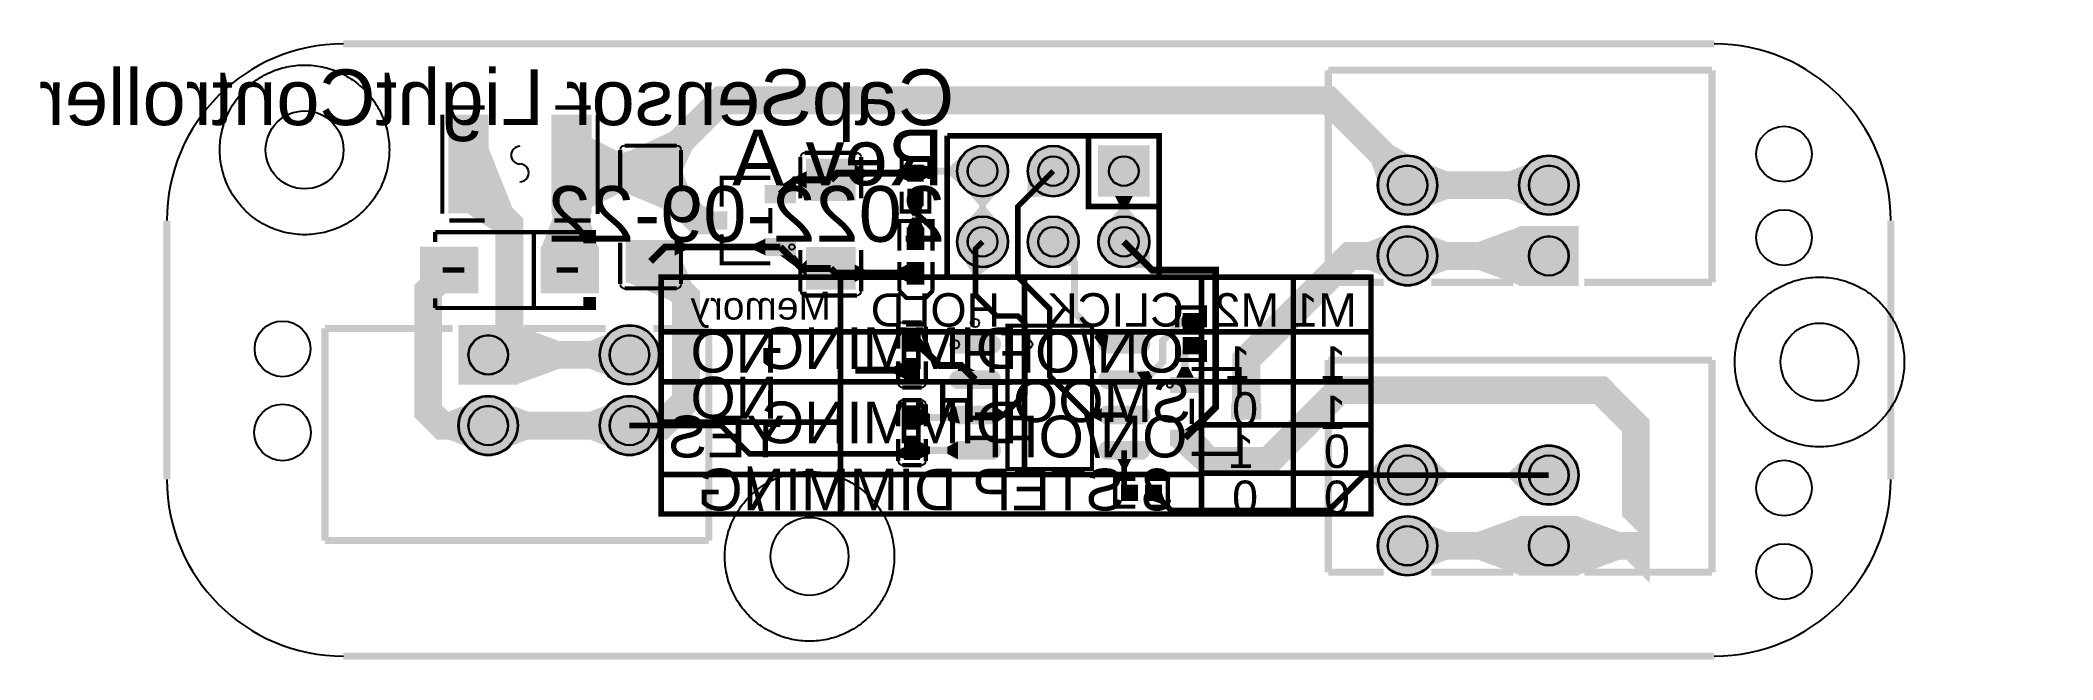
# Model space of a CAD drawing. Header units: millimetres. Extents: x -14.7 to 57.7, y 38.8 to 61.1.
import ezdxf

# ---------------------------------------------------------------- set-up
doc = ezdxf.new("R2010")
doc.units = ezdxf.units.MM
for name, color, linetype, true_color in [('BoardOutLine', 7, 'Continuous', 0xff00ff), ('BottomSilkLayer', 7, 'Continuous', 0x66cc33), ('BottomSolderMaskLayer', 7, 'Continuous', 0xaa00ff), ('Document', 7, 'Continuous', 0xffffff), ('Multi-Layer', 7, 'Continuous', 0xc0c0c0), ('TopLayer', 7, 'Continuous', 0xff0000), ('TopPasteMaskLayer', 7, 'Continuous', 0x808080), ('TopSilkLayer', 7, 'Continuous', 0xffcc00), ('TopSolderMaskLayer', 7, 'Continuous', 0x800080)]:
    doc.layers.add(name, color=color, linetype=linetype, true_color=true_color)
doc.styles.get("Standard").update_dxf_attribs({"font": 'arial.ttf'})

msp = doc.modelspace()

# ---------------------------------------------------------------- hatches: boundary and pattern name
at = {"layer": 'BottomSolderMaskLayer'}
for points in [[(18.252, 56.388, 1), (20.102, 56.388, 1)], [(20.792, 56.388, 1), (22.642, 56.388, 1)], [(25.182, 55.463), (23.332, 55.463), (23.332, 57.314), (25.182, 57.314)], [(33.385, 55.88, 1), (35.535, 55.88, 1)], [(38.465, 55.88, 1), (40.615, 55.88, 1)], [(18.252, 53.848, 1), (20.102, 53.848, 1)], [(20.792, 53.848, 1), (22.642, 53.848, 1)], [(23.332, 53.848, 1), (25.182, 53.848, 1)], [(33.385, 53.34, 1), (35.535, 53.34, 1)], [(40.615, 54.416), (40.615, 52.265), (38.465, 52.265), (38.465, 54.416)], [(0.322, 48.709), (0.322, 50.859), (2.472, 50.859), (2.472, 48.709)], [(5.402, 49.784, 1), (7.552, 49.784, 1)], [(0.322, 47.244, 1), (2.472, 47.244, 1)], [(5.402, 47.244, 1), (7.552, 47.244, 1)], [(33.385, 45.466, 1), (35.535, 45.466, 1)], [(38.465, 45.466, 1), (40.615, 45.466, 1)], [(33.385, 42.926, 1), (35.535, 42.926, 1)], [(40.615, 44.001), (40.615, 41.851), (38.465, 41.851), (38.465, 44.001)]]:
    msp.add_hatch(color=256, dxfattribs=at).paths.add_polyline_path(points)
at = {"layer": 'Document'}
for points in [[(16.967, 53.924), (16.561, 53.924), (16.561, 54.001), (16.967, 54.001)], [(16.726, 53.747), (16.726, 54.153), (16.802, 54.153), (16.802, 53.747)], [(-0.237, 52.929), (-0.237, 52.736), (0.535, 52.736), (0.535, 52.929)], [(0.052, 53.476), (0.052, 52.188), (0.245, 52.188), (0.245, 53.476)], [(4.626, 52.929), (4.626, 52.736), (3.854, 52.736), (3.854, 52.929)], [(16.726, 52.4), (16.726, 52.807), (16.802, 52.807), (16.802, 52.4)]]:
    msp.add_hatch(color=256, dxfattribs=at).paths.add_polyline_path(points)
at = {"layer": 'Multi-Layer'}
for points in [[(18.277, 56.388, 1), (20.077, 56.388, 1)], [(20.817, 56.388, 1), (22.617, 56.388, 1)], [(25.157, 55.488), (23.357, 55.488), (23.357, 57.288), (25.157, 57.288)], [(33.41, 55.88, 1), (35.51, 55.88, 1)], [(38.49, 55.88, 1), (40.59, 55.88, 1)], [(18.277, 53.848, 1), (20.077, 53.848, 1)], [(20.817, 53.848, 1), (22.617, 53.848, 1)], [(23.357, 53.848, 1), (25.157, 53.848, 1)], [(33.41, 53.34, 1), (35.51, 53.34, 1)], [(40.59, 54.39), (40.59, 52.29), (38.49, 52.29), (38.49, 54.39)], [(0.347, 48.734), (0.347, 50.834), (2.447, 50.834), (2.447, 48.734)], [(5.427, 49.784, 1), (7.527, 49.784, 1)], [(0.347, 47.244, 1), (2.447, 47.244, 1)], [(5.427, 47.244, 1), (7.527, 47.244, 1)], [(33.41, 45.466, 1), (35.51, 45.466, 1)], [(38.49, 45.466, 1), (40.59, 45.466, 1)], [(33.41, 42.926, 1), (35.51, 42.926, 1)], [(40.59, 43.976), (40.59, 41.876), (38.49, 41.876), (38.49, 43.976)]]:
    msp.add_hatch(color=256, dxfattribs=at).paths.add_polyline_path(points)
at = {"layer": 'TopLayer'}
for points in [[(1.39, 58.392), (1.39, 54.893), (-0.017, 54.893), (-0.017, 58.392)], [(3.69, 58.392), (3.69, 54.893), (5.097, 54.893), (5.097, 58.392)], [(1.39, 57.27), (0.616, 54.893), (1.91, 54.025), (2.258, 55.091)], [(5.097, 55.08), (5.097, 57.58), (6.597, 56.83), (6.597, 55.83)], [(6.375, 57.072), (8.103, 55.795), (8.744, 57.186), (7.931, 57.787)], [(34.635, 56.915), (33.411, 55.924), (33.17, 56.675), (33.951, 57.307)], [(6.375, 55.587), (6.375, 57.072), (4.875, 56.83), (4.875, 55.83)], [(8.103, 55.587), (6.375, 55.587), (6.375, 57.072), (8.103, 57.072)], [(8.103, 57.03), (6.375, 55.587), (7.93, 54.932), (8.701, 55.575)], [(12.852, 55.333), (14.58, 55.333), (14.58, 56.818), (12.852, 56.818)], [(14.58, 56), (14.58, 56.625), (14.955, 56.438), (14.955, 56.188)], [(16.494, 56.03), (16.494, 56.596), (16.119, 56.438), (16.119, 56.188)], [(17.034, 56.03), (16.494, 56.03), (16.494, 56.596), (17.034, 56.596)], [(17.034, 56.596), (17.034, 56.071), (17.415, 56.261), (17.415, 56.515)], [(18.582, 55.713), (18.582, 57.063), (17.952, 56.515), (17.952, 56.261)], [(35.154, 55.093), (35.154, 56.668), (35.889, 56.38), (35.889, 55.38)], [(38.845, 55.093), (38.845, 56.668), (38.11, 56.38), (38.11, 55.38)], [(11.368, 55.86), (12.438, 55.86), (12.438, 55.26), (11.368, 55.26)], [(11.891, 55.86), (12.438, 55.86), (12.507, 55.987), (12.242, 56.076)], [(12.852, 56.388), (12.852, 55.763), (12.477, 55.951), (12.477, 56.201)], [(19.852, 55.793), (18.502, 55.793), (19.05, 55.163), (19.304, 55.163)], [(20.819, 56.444), (21.773, 55.49), (20.921, 55.451), (20.78, 55.592)], [(5.351, 53.642), (3.305, 53.642), (3.893, 55.142), (4.893, 55.142)], [(17.034, 55.73), (16.494, 55.73), (16.494, 55.164), (17.034, 55.164)], [(16.494, 55.164), (17.034, 55.164), (16.891, 54.783), (16.637, 54.783)], [(19.852, 54.443), (18.502, 54.443), (19.05, 55.073), (19.304, 55.073)], [(24.932, 54.443), (23.582, 54.443), (24.13, 55.073), (24.384, 55.073)], [(24.575, 55.488), (23.94, 55.488), (24.13, 55.107), (24.384, 55.107)], [(3.69, 54.893), (5.097, 54.893), (4.893, 53.393), (3.893, 53.393)], [(8.898, 54.91), (9.968, 54.91), (9.968, 54.31), (8.898, 54.31)], [(16.464, 54.338), (17.064, 54.338), (16.891, 54.719), (16.637, 54.719)], [(16.464, 53.588), (16.464, 54.338), (17.064, 54.338), (17.064, 53.588)], [(38.49, 52.29), (38.49, 54.39), (36.99, 53.84), (36.99, 52.84)], [(-1.033, 52.022), (-1.033, 53.642), (1.013, 53.642), (1.013, 52.022)], [(5.351, 52.022), (5.351, 53.642), (3.305, 53.642), (3.305, 52.022)], [(8.103, 53.887), (6.375, 53.887), (6.375, 52.402), (8.103, 52.402)], [(8.103, 53.845), (6.375, 52.402), (7.93, 51.746), (8.701, 52.39)], [(8.103, 53.348), (8.103, 53.887), (8.478, 53.785), (8.478, 53.535)], [(11.368, 53.36), (11.368, 53.96), (10.993, 53.785), (10.993, 53.535)], [(11.368, 53.96), (12.438, 53.96), (12.438, 53.36), (11.368, 53.36)], [(12.852, 53.633), (14.58, 53.633), (14.58, 52.148), (12.852, 52.148)], [(21.661, 52.95), (22.615, 53.904), (22.569, 53.176), (22.389, 52.996)], [(24.201, 52.95), (25.155, 53.904), (25.212, 53.07), (25.035, 52.893)], [(33.765, 52.553), (33.765, 54.128), (33.03, 53.84), (33.03, 52.84)], [(35.154, 52.553), (35.154, 54.128), (35.889, 53.84), (35.889, 52.84)], [(12.438, 53.36), (11.891, 53.36), (12.401, 52.985), (12.755, 52.985)], [(12.852, 52.578), (12.852, 53.203), (12.673, 53.016), (12.673, 52.766)], [(14.58, 53.03), (14.58, 52.405), (14.955, 52.592), (14.955, 52.842)], [(16.464, 52.405), (16.464, 53.03), (16.089, 52.842), (16.089, 52.592)], [(16.464, 52.342), (16.464, 53.092), (17.064, 53.092), (17.064, 52.342)], [(19.714, 53.126), (18.393, 53.406), (18.823, 52.671), (19.023, 52.628)], [(2.447, 50.834), (2.447, 48.734), (3.947, 49.284), (3.947, 50.284)], [(16.367, 49.934), (16.907, 49.934), (16.907, 50.724), (16.367, 50.724)], [(26.4, 50.696), (26.4, 51.262), (26.341, 51.106), (26.341, 50.852)], [(26.94, 50.696), (26.4, 50.696), (26.4, 51.262), (26.94, 51.262)], [(5.783, 48.997), (5.783, 50.572), (5.048, 50.284), (5.048, 49.284)], [(16.907, 49.934), (16.907, 50.446), (17.282, 49.935), (17.282, 49.582)], [(19.525, 50.48, -0.785398), (19.525, 49.85), (18.29, 49.85, -0.785398), (18.29, 50.48)], [(23.61, 49.853), (23.701, 50.48), (23.339, 50.627), (23.193, 50.415)], [(24.89, 50.48, -0.785398), (24.89, 49.85), (23.655, 49.85, -0.785398), (23.655, 50.48)], [(26.94, 50.396), (26.4, 50.396), (26.4, 49.83), (26.94, 49.83)], [(16.367, 48.927), (16.367, 49.552), (15.992, 49.364), (15.992, 49.114)], [(16.367, 49.634), (16.907, 49.634), (16.907, 48.844), (16.367, 48.844)], [(18.28, 49.21), (18.905, 49.21), (18.576, 49.403), (18.311, 49.315)], [(26.775, 48.968), (26.14, 48.968), (26.331, 49.349), (26.585, 49.349)], [(29.179, 48.018), (28.142, 48.018), (28.16, 49.518), (29.16, 49.518)], [(19.525, 49.21, -0.785398), (19.525, 48.58), (18.29, 48.58, -0.785398), (18.29, 49.21)], [(24.89, 49.21, -0.785398), (24.89, 48.58), (23.655, 48.58, -0.785398), (23.655, 49.21)], [(25.053, 48.626), (24.727, 49.165), (25.148, 49.204), (25.284, 48.98)], [(25.939, 48.968), (25.939, 48.436), (26.977, 48.436), (26.977, 48.968)], [(0.702, 46.457), (0.702, 48.032), (-0.033, 47.744), (-0.033, 46.744)], [(2.092, 46.457), (2.092, 48.032), (2.827, 47.744), (2.827, 46.744)], [(5.783, 46.457), (5.783, 48.032), (5.048, 47.744), (5.048, 46.744)], [(7.172, 46.457), (7.172, 48.032), (7.907, 47.344), (7.907, 47.144)], [(7.172, 46.457), (7.172, 48.032), (7.62, 47.744), (7.62, 46.744)], [(16.907, 47.14), (16.367, 47.14), (16.367, 47.93), (16.907, 47.93)], [(16.907, 47.853), (16.907, 47.218), (17.288, 47.408), (17.288, 47.662)], [(18.364, 47.319), (18.216, 47.931), (17.889, 47.662), (17.951, 47.408)], [(19.525, 47.94, -0.785398), (19.525, 47.31), (18.29, 47.31, -0.785398), (18.29, 47.94)], [(19.717, 47.375), (19.717, 47.875), (19.939, 47.725), (19.939, 47.525)], [(23.463, 47.375), (23.463, 47.875), (23.163, 47.725), (23.163, 47.525)], [(24.89, 47.94, -0.785398), (24.89, 47.31), (23.655, 47.31, -0.785398), (23.655, 47.94)], [(28.142, 48.018), (28.142, 47.486), (29.179, 47.486), (29.179, 48.018)], [(25.939, 47.068), (25.939, 46.536), (26.977, 46.536), (26.977, 47.068)], [(26.977, 47.068), (25.939, 46.536), (26.818, 45.734), (27.639, 46.328)], [(26.977, 47.068), (26.411, 47.068), (26.922, 47.443), (27.275, 47.443)], [(16.367, 46.478), (16.367, 46.05), (16.067, 46.128), (16.067, 46.328)], [(16.907, 46.84), (16.367, 46.84), (16.367, 46.05), (16.907, 46.05)], [(16.907, 46.05), (16.907, 46.673), (17.288, 46.482), (17.288, 46.228)], [(18.29, 46.04), (18.29, 46.67), (17.909, 46.482), (17.909, 46.228)], [(19.525, 46.67, -0.785398), (19.525, 46.04), (18.29, 46.04, -0.785398), (18.29, 46.67)], [(24.89, 46.67, -0.785398), (24.89, 46.04), (23.655, 46.04, -0.785398), (23.655, 46.67)], [(24.523, 46.04), (24.023, 46.04), (24.173, 45.74), (24.373, 45.74)], [(33.765, 44.679), (33.765, 46.254), (33.03, 45.566), (33.03, 45.366)], [(35.154, 44.679), (35.154, 46.254), (35.889, 45.566), (35.889, 45.366)], [(38.845, 44.679), (38.845, 46.254), (38.11, 45.566), (38.11, 45.366)], [(24.742, 45.101), (24.742, 44.561), (24.176, 44.561), (24.176, 45.101)], [(25.042, 45.101), (25.042, 44.561), (25.608, 44.561), (25.608, 45.101)], [(25.608, 44.881), (25.224, 44.561), (25.562, 44.453), (25.716, 44.581)], [(35.154, 42.139), (35.154, 43.714), (35.889, 43.426), (35.889, 42.426)], [(38.49, 41.876), (38.49, 43.976), (36.99, 43.426), (36.99, 42.426)], [(40.59, 43.976), (40.59, 41.876), (42.09, 42.426), (42.09, 43.426)]]:
    msp.add_hatch(color=256, dxfattribs=at).paths.add_polyline_path(points)
at = {"layer": 'TopPasteMaskLayer'}
for points in [[(1.39, 58.292), (1.39, 57.337), (1.29, 57.237), (1.012, 57.237), (0.912, 57.137), (0.912, 56.147), (1.012, 56.047), (1.29, 56.047), (1.39, 55.947), (1.39, 54.993), (1.29, 54.893), (0.083, 54.893), (-0.017, 54.993), (-0.017, 58.292), (0.083, 58.392), (1.29, 58.392)], [(3.69, 58.292), (3.69, 57.337), (3.79, 57.237), (4.068, 57.237), (4.168, 57.137), (4.168, 56.147), (4.068, 56.047), (3.79, 56.047), (3.69, 55.947), (3.69, 54.993), (3.79, 54.893), (4.997, 54.893), (5.097, 54.993), (5.097, 58.292), (4.997, 58.392), (3.79, 58.392)], [(8.003, 55.587), (7.633, 55.587), (7.533, 55.687), (7.533, 55.992), (7.433, 56.092), (7.045, 56.092), (6.945, 55.992), (6.945, 55.687), (6.845, 55.587), (6.475, 55.587), (6.375, 55.687), (6.375, 56.972), (6.475, 57.072), (8.003, 57.072), (8.103, 56.972), (8.103, 55.687)], [(12.952, 55.333), (13.322, 55.333), (13.422, 55.433), (13.422, 55.738), (13.522, 55.838), (13.91, 55.838), (14.01, 55.738), (14.01, 55.433), (14.11, 55.333), (14.48, 55.333), (14.58, 55.433), (14.58, 56.718), (14.48, 56.818), (12.952, 56.818), (12.852, 56.718), (12.852, 55.433)], [(16.994, 56.015), (16.534, 56.015), (16.494, 56.055), (16.494, 56.556), (16.534, 56.596), (16.994, 56.596), (17.034, 56.556), (17.034, 56.055)], [(11.368, 55.86), (12.438, 55.86), (12.438, 55.26), (11.368, 55.26)], [(16.994, 55.745), (16.534, 55.745), (16.494, 55.705), (16.494, 55.204), (16.534, 55.164), (16.994, 55.164), (17.034, 55.204), (17.034, 55.705)], [(8.898, 54.91), (9.968, 54.91), (9.968, 54.31), (8.898, 54.31)], [(16.464, 53.588), (16.464, 54.338), (17.064, 54.338), (17.064, 53.588)], [(-1.033, 52.022), (-1.033, 53.642), (1.013, 53.642), (1.013, 52.022)], [(5.351, 52.022), (5.351, 53.642), (3.305, 53.642), (3.305, 52.022)], [(8.003, 53.887), (7.633, 53.887), (7.533, 53.787), (7.533, 53.482), (7.433, 53.382), (7.045, 53.382), (6.945, 53.482), (6.945, 53.787), (6.845, 53.887), (6.475, 53.887), (6.375, 53.787), (6.375, 52.502), (6.475, 52.402), (8.003, 52.402), (8.103, 52.502), (8.103, 53.787)], [(11.368, 53.96), (12.438, 53.96), (12.438, 53.36), (11.368, 53.36)], [(12.952, 53.633), (13.322, 53.633), (13.422, 53.533), (13.422, 53.228), (13.522, 53.128), (13.91, 53.128), (14.01, 53.228), (14.01, 53.533), (14.11, 53.633), (14.48, 53.633), (14.58, 53.533), (14.58, 52.248), (14.48, 52.148), (12.952, 52.148), (12.852, 52.248), (12.852, 53.533)], [(16.464, 52.342), (16.464, 53.092), (17.064, 53.092), (17.064, 52.342)], [(26.9, 50.681), (26.44, 50.681), (26.4, 50.721), (26.4, 51.222), (26.44, 51.262), (26.9, 51.262), (26.94, 51.222), (26.94, 50.721)], [(16.862, 49.964), (16.412, 49.964), (16.362, 50.034), (16.362, 50.514), (16.412, 50.564), (16.862, 50.564), (16.912, 50.514), (16.912, 50.034)], [(19.525, 50.48, -0.785398), (19.525, 49.85), (18.29, 49.85, -0.785398), (18.29, 50.48)], [(24.89, 50.48, -0.785398), (24.89, 49.85), (23.655, 49.85, -0.785398), (23.655, 50.48)], [(26.9, 50.411), (26.44, 50.411), (26.4, 50.371), (26.4, 49.87), (26.44, 49.83), (26.9, 49.83), (26.94, 49.87), (26.94, 50.371)], [(16.862, 49.004), (16.412, 49.004), (16.362, 49.054), (16.362, 49.534), (16.412, 49.604), (16.862, 49.604), (16.912, 49.534), (16.912, 49.054)], [(19.525, 49.21, -0.785398), (19.525, 48.58), (18.29, 48.58, -0.785398), (18.29, 49.21)], [(24.89, 49.21, -0.785398), (24.89, 48.58), (23.655, 48.58, -0.785398), (23.655, 49.21)], [(25.939, 48.968), (25.939, 48.436), (26.977, 48.436), (26.977, 48.968)], [(16.412, 47.77), (16.862, 47.77), (16.912, 47.72), (16.912, 47.24), (16.862, 47.17), (16.412, 47.17), (16.362, 47.24), (16.362, 47.72)], [(19.525, 47.94, -0.785398), (19.525, 47.31), (18.29, 47.31, -0.785398), (18.29, 47.94)], [(24.89, 47.94, -0.785398), (24.89, 47.31), (23.655, 47.31, -0.785398), (23.655, 47.94)], [(28.142, 48.018), (28.142, 47.486), (29.179, 47.486), (29.179, 48.018)], [(25.939, 47.068), (25.939, 46.536), (26.977, 46.536), (26.977, 47.068)], [(16.412, 46.81), (16.862, 46.81), (16.912, 46.74), (16.912, 46.26), (16.862, 46.21), (16.412, 46.21), (16.362, 46.26), (16.362, 46.74)], [(19.525, 46.67, -0.785398), (19.525, 46.04), (18.29, 46.04, -0.785398), (18.29, 46.67)], [(24.89, 46.67, -0.785398), (24.89, 46.04), (23.655, 46.04, -0.785398), (23.655, 46.67)], [(24.757, 45.061), (24.757, 44.601), (24.717, 44.561), (24.216, 44.561), (24.176, 44.601), (24.176, 45.061), (24.216, 45.101), (24.717, 45.101)], [(25.027, 45.061), (25.027, 44.601), (25.067, 44.561), (25.568, 44.561), (25.608, 44.601), (25.608, 45.061), (25.568, 45.101), (25.067, 45.101)]]:
    msp.add_hatch(color=256, dxfattribs=at).paths.add_polyline_path(points)
at = {"layer": 'TopSilkLayer'}
for points in [[(4.82, 54.272), (4.82, 53.795), (5.277, 53.795), (5.277, 54.272)], [(38.27, 53.34), (37.27, 53.94), (37.27, 52.74)], [(4.82, 51.392), (4.82, 51.87), (5.277, 51.87), (5.277, 51.392)], [(2.667, 49.784), (3.667, 49.184), (3.667, 50.384)], [(38.27, 42.926), (37.27, 43.526), (37.27, 42.326)]]:
    msp.add_hatch(color=256, dxfattribs=at).paths.add_polyline_path(points)
at = {"layer": 'TopSolderMaskLayer'}
for points in [[(1.415, 58.417), (1.415, 54.867), (-0.042, 54.867), (-0.042, 58.417)], [(3.665, 58.417), (3.665, 54.867), (5.122, 54.867), (5.122, 58.417)], [(18.252, 56.388, 1), (20.102, 56.388, 1)], [(20.792, 56.388, 1), (22.642, 56.388, 1)], [(25.182, 55.463), (23.332, 55.463), (23.332, 57.314), (25.182, 57.314)], [(8.133, 55.565), (6.345, 55.565), (6.345, 57.094), (8.133, 57.094)], [(12.822, 55.311), (14.61, 55.311), (14.61, 56.84), (12.822, 56.84)], [(17.058, 56.004), (16.47, 56.004), (16.47, 56.622), (17.058, 56.622)], [(33.385, 55.88, 1), (35.535, 55.88, 1)], [(38.465, 55.88, 1), (40.615, 55.88, 1)], [(11.343, 55.885), (12.463, 55.885), (12.463, 55.235), (11.343, 55.235)], [(17.058, 55.757), (16.47, 55.757), (16.47, 55.138), (17.058, 55.138)], [(8.873, 54.936), (9.993, 54.936), (9.993, 54.285), (8.873, 54.285)], [(16.444, 53.556), (16.444, 54.37), (17.084, 54.37), (17.084, 53.556)], [(18.252, 53.848, 1), (20.102, 53.848, 1)], [(20.792, 53.848, 1), (22.642, 53.848, 1)], [(23.332, 53.848, 1), (25.182, 53.848, 1)], [(33.385, 53.34, 1), (35.535, 53.34, 1)], [(40.615, 54.416), (40.615, 52.265), (38.465, 52.265), (38.465, 54.416)], [(-1.059, 51.997), (-1.059, 53.667), (1.038, 53.667), (1.038, 51.997)], [(5.377, 51.997), (5.377, 53.667), (3.28, 53.667), (3.28, 51.997)], [(8.133, 53.909), (6.345, 53.909), (6.345, 52.38), (8.133, 52.38)], [(11.343, 53.986), (12.463, 53.986), (12.463, 53.335), (11.343, 53.335)], [(12.822, 53.655), (14.61, 53.655), (14.61, 52.126), (12.822, 52.126)], [(16.444, 52.31), (16.444, 53.124), (17.084, 53.124), (17.084, 52.31)], [(0.322, 48.709), (0.322, 50.859), (2.472, 50.859), (2.472, 48.709)], [(5.402, 49.784, 1), (7.552, 49.784, 1)], [(16.35, 49.897), (16.924, 49.897), (16.924, 50.761), (16.35, 50.761)], [(26.964, 50.67), (26.376, 50.67), (26.376, 51.288), (26.964, 51.288)], [(19.575, 50.505, -0.785398), (19.575, 49.825), (18.24, 49.825, -0.785398), (18.24, 50.505)], [(24.94, 50.505, -0.785398), (24.94, 49.825), (23.605, 49.825, -0.785398), (23.605, 50.505)], [(26.964, 50.423), (26.376, 50.423), (26.376, 49.804), (26.964, 49.804)], [(16.35, 49.671), (16.924, 49.671), (16.924, 48.807), (16.35, 48.807)], [(19.575, 49.235, -0.785398), (19.575, 48.555), (18.24, 48.555, -0.785398), (18.24, 49.235)], [(24.94, 49.235, -0.785398), (24.94, 48.555), (23.605, 48.555, -0.785398), (23.605, 49.235)], [(25.914, 48.994), (25.914, 48.411), (27.002, 48.411), (27.002, 48.994)], [(0.322, 47.244, 1), (2.472, 47.244, 1)], [(5.402, 47.244, 1), (7.552, 47.244, 1)], [(16.924, 47.103), (16.35, 47.103), (16.35, 47.967), (16.924, 47.967)], [(19.575, 47.965, -0.785398), (19.575, 47.285), (18.24, 47.285, -0.785398), (18.24, 47.965)], [(24.94, 47.965, -0.785398), (24.94, 47.285), (23.605, 47.285, -0.785398), (23.605, 47.965)], [(28.116, 48.043), (28.116, 47.461), (29.204, 47.461), (29.204, 48.043)], [(25.914, 47.093), (25.914, 46.511), (27.002, 46.511), (27.002, 47.093)], [(16.924, 46.877), (16.35, 46.877), (16.35, 46.013), (16.924, 46.013)], [(19.575, 46.695, -0.785398), (19.575, 46.015), (18.24, 46.015, -0.785398), (18.24, 46.695)], [(24.94, 46.695, -0.785398), (24.94, 46.015), (23.605, 46.015, -0.785398), (23.605, 46.695)], [(33.385, 45.466, 1), (35.535, 45.466, 1)], [(38.465, 45.466, 1), (40.615, 45.466, 1)], [(24.767, 45.126), (24.767, 44.536), (24.151, 44.536), (24.151, 45.126)], [(25.017, 45.126), (25.017, 44.536), (25.633, 44.536), (25.633, 45.126)], [(33.385, 42.926, 1), (35.535, 42.926, 1)], [(40.615, 44.001), (40.615, 41.851), (38.465, 41.851), (38.465, 44.001)]]:
    msp.add_hatch(color=256, dxfattribs=at).paths.add_polyline_path(points)

# ---------------------------------------------------------------- linework, layer by layer
at = {"layer": 'BoardOutLine', "const_width": 0.254}
for points in [[(-3.81, 60.96), (45.49, 60.96)], [(-10.16, 45.31), (-10.16, 54.61)], [(51.84, 54.61), (51.84, 45.31)], [(45.49, 38.96), (-3.81, 38.96)]]:
    msp.add_lwpolyline(points, dxfattribs=at)
at = {"layer": 'BoardOutLine'}
for centre, start, end in [((-3.81, 54.61), 90, 179.99989), ((45.49, 54.61), 0, 90), ((-3.81, 45.31), 180.00005, 270), ((45.49, 45.31), 270, 359.99995)]:
    msp.add_arc(centre, 6.35, start, end, dxfattribs=at)
at = {"layer": 'BottomSilkLayer', "const_width": 0.2}
msp.add_lwpolyline([(8.636, 52.578), (33.147, 52.578), (33.147, 44.069), (7.62, 44.069), (7.62, 52.578), (8.636, 52.578)], close=True, dxfattribs=at)
for points in [[(14.294, 52.578), (13.983, 52.578)], [(14.096, 44.069), (14.068, 44.069), (14.068, 52.578)], [(14.109, 52.578), (14.16, 52.578)], [(20.771, 52.578), (20.686, 52.578), (20.686, 45.491)], [(26.994, 44.069), (27.05, 44.069), (27.05, 52.578)], [(30.579, 44.069), (30.353, 44.069), (30.353, 52.578), (30.549, 52.578)], [(33.147, 50.616), (7.62, 50.616)], [(33.147, 48.816), (7.62, 48.816), (7.62, 48.689)], [(14.068, 47.371), (7.62, 47.371), (7.62, 47.433)], [(33.147, 47.269), (27.05, 47.269)], [(14.068, 45.491), (7.62, 45.491), (7.62, 45.542)], [(27.05, 45.491), (14.068, 45.491), (14.068, 45.576)], [(33.147, 45.533), (27.05, 45.533), (27.05, 45.576)], [(20.305, 44.069), (20.333, 44.069)]]:
    msp.add_lwpolyline(points, dxfattribs=at)
at = {"layer": 'BottomSolderMaskLayer'}
for centre, radius in [((19.177, 56.388), 0.925), ((21.717, 56.388), 0.925), ((19.177, 56.388), 0.54), ((21.717, 56.388), 0.54), ((24.257, 56.388), 0.54), ((34.46, 55.88), 1.075), ((34.46, 55.88), 0.717), ((39.54, 55.88), 1.075), ((39.54, 55.88), 0.717), ((19.177, 53.848), 0.925), ((19.177, 53.848), 0.54), ((21.717, 53.848), 0.925), ((21.717, 53.848), 0.54), ((24.257, 53.848), 0.925), ((24.257, 53.848), 0.54), ((34.46, 53.34), 1.075), ((34.46, 53.34), 0.717), ((39.54, 53.34), 0.717), ((6.477, 49.784), 1.075), ((1.397, 49.784), 0.717), ((6.477, 49.784), 0.717), ((1.397, 47.244), 1.075), ((1.397, 47.244), 0.717), ((6.477, 47.244), 1.075), ((6.477, 47.244), 0.717), ((34.46, 45.466), 1.075), ((39.54, 45.466), 1.075), ((34.46, 45.466), 0.717), ((39.54, 45.466), 0.717), ((34.46, 42.926), 1.075), ((34.46, 42.926), 0.717), ((39.54, 42.926), 0.717)]:
    msp.add_circle(centre, radius, dxfattribs=at)
at = {"layer": 'Document'}
for centre, radius in [((12.319, 53.66), 0.1), ((18.19, 50.165), 0.15), ((25.909, 48.702), 0.1)]:
    msp.add_circle(centre, radius, dxfattribs=at)
at = {"layer": 'Multi-Layer'}
for centre, radius in [((-5.207, 57.15), 1.4), ((48, 57), 1), ((19.177, 56.388), 0.9), ((21.717, 56.388), 0.9), ((19.177, 56.388), 0.525), ((21.717, 56.388), 0.525), ((24.257, 56.388), 0.525), ((34.46, 55.88), 1.05), ((34.46, 55.88), 0.7), ((39.54, 55.88), 1.05), ((39.54, 55.88), 0.7), ((19.177, 53.848), 0.9), ((19.177, 53.848), 0.525), ((21.717, 53.848), 0.9), ((21.717, 53.848), 0.525), ((24.257, 53.848), 0.9), ((24.257, 53.848), 0.525), ((34.46, 53.34), 1.05), ((48, 54), 1), ((34.46, 53.34), 0.7), ((39.54, 53.34), 0.7), ((-6, 50), 1), ((6.477, 49.784), 1.05), ((49.276, 49.53), 1.4), ((1.397, 49.784), 0.7), ((6.477, 49.784), 0.7), ((-6, 47), 1.016), ((1.397, 47.244), 1.05), ((1.397, 47.244), 0.7), ((6.477, 47.244), 1.05), ((6.477, 47.244), 0.7), ((34.46, 45.466), 1.05), ((39.54, 45.466), 1.05), ((34.46, 45.466), 0.7), ((39.54, 45.466), 0.7), ((48, 45), 1), ((12.954, 42.545), 1.4), ((34.46, 42.926), 1.05), ((34.46, 42.926), 0.7), ((39.54, 42.926), 0.7), ((48, 42), 1)]:
    msp.add_circle(centre, radius, dxfattribs=at)
at = {"layer": 'TopLayer'}
for points in [[(-5.207, 60.198), (-5.127, 60.197), (-5.047, 60.194), (-4.968, 60.189), (-4.888, 60.181), (-4.809, 60.172), (-4.73, 60.161), (-4.652, 60.147), (-4.573, 60.132), (-4.495, 60.114), (-4.418, 60.094), (-4.341, 60.073), (-4.265, 60.049), (-4.19, 60.023), (-4.115, 59.996), (-4.041, 59.966), (-3.967, 59.935), (-3.895, 59.901), (-3.823, 59.866), (-3.753, 59.829), (-3.683, 59.79), (-3.614, 59.749), (-3.547, 59.706), (-3.481, 59.662), (-3.415, 59.616), (-3.352, 59.568), (-3.289, 59.519), (-3.227, 59.468), (-3.167, 59.415), (-3.109, 59.361), (-3.052, 59.305), (-2.996, 59.248), (-2.942, 59.19), (-2.889, 59.13), (-2.838, 59.068), (-2.789, 59.006), (-2.741, 58.942), (-2.695, 58.877), (-2.651, 58.81), (-2.608, 58.743), (-2.567, 58.674), (-2.528, 58.604), (-2.491, 58.534), (-2.456, 58.462), (-2.423, 58.39), (-2.391, 58.317), (-2.361, 58.242), (-2.334, 58.168), (-2.308, 58.092), (-2.285, 58.016), (-2.263, 57.939), (-2.243, 57.862), (-2.226, 57.784), (-2.21, 57.706), (-2.197, 57.627), (-2.185, 57.548), (-2.176, 57.469), (-2.168, 57.389), (-2.163, 57.31), (-2.16, 57.23), (-2.159, 57.15), (-2.16, 57.07), (-2.163, 56.991), (-2.168, 56.911), (-2.176, 56.832), (-2.185, 56.752), (-2.197, 56.673), (-2.21, 56.595), (-2.226, 56.516), (-2.243, 56.439), (-2.263, 56.361), (-2.285, 56.284), (-2.308, 56.208), (-2.334, 56.133), (-2.361, 56.058), (-2.391, 55.984), (-2.423, 55.91), (-2.456, 55.838), (-2.491, 55.766), (-2.528, 55.696), (-2.567, 55.626), (-2.608, 55.558), (-2.651, 55.49), (-2.695, 55.424), (-2.741, 55.359), (-2.789, 55.295), (-2.838, 55.232), (-2.889, 55.171), (-2.942, 55.111), (-2.996, 55.052), (-3.052, 54.995), (-3.109, 54.939), (-3.167, 54.885), (-3.227, 54.832), (-3.289, 54.781), (-3.352, 54.732), (-3.415, 54.684), (-3.481, 54.638), (-3.547, 54.594), (-3.614, 54.551), (-3.683, 54.51), (-3.753, 54.471), (-3.823, 54.434), (-3.895, 54.399), (-3.967, 54.366), (-4.041, 54.334), (-4.115, 54.305), (-4.19, 54.277), (-4.265, 54.251), (-4.341, 54.228), (-4.418, 54.206), (-4.495, 54.186), (-4.573, 54.169), (-4.652, 54.153), (-4.73, 54.14), (-4.809, 54.128), (-4.888, 54.119), (-4.968, 54.112), (-5.047, 54.106), (-5.127, 54.103), (-5.207, 54.102), (-5.287, 54.103), (-5.367, 54.106), (-5.446, 54.112), (-5.526, 54.119), (-5.605, 54.128), (-5.684, 54.14), (-5.762, 54.153), (-5.841, 54.169), (-5.919, 54.186), (-5.996, 54.206), (-6.073, 54.228), (-6.149, 54.251), (-6.224, 54.277), (-6.299, 54.305), (-6.373, 54.334), (-6.447, 54.366), (-6.519, 54.399), (-6.591, 54.434), (-6.661, 54.471), (-6.731, 54.51), (-6.8, 54.551), (-6.867, 54.594), (-6.933, 54.638), (-6.999, 54.684), (-7.063, 54.732), (-7.125, 54.781), (-7.187, 54.832), (-7.247, 54.885), (-7.305, 54.939), (-7.362, 54.995), (-7.418, 55.052), (-7.472, 55.111), (-7.525, 55.171), (-7.576, 55.232), (-7.625, 55.295), (-7.673, 55.359), (-7.719, 55.424), (-7.763, 55.49), (-7.806, 55.558), (-7.847, 55.626), (-7.886, 55.696), (-7.923, 55.766), (-7.958, 55.838), (-7.992, 55.91), (-8.023, 55.984), (-8.053, 56.058), (-8.08, 56.133), (-8.106, 56.208), (-8.129, 56.284), (-8.151, 56.361), (-8.171, 56.439), (-8.188, 56.516), (-8.204, 56.595), (-8.217, 56.673), (-8.229, 56.752), (-8.238, 56.832), (-8.246, 56.911), (-8.251, 56.991), (-8.254, 57.07), (-8.255, 57.15), (-8.254, 57.23), (-8.251, 57.31), (-8.246, 57.389), (-8.238, 57.469), (-8.229, 57.548), (-8.217, 57.627), (-8.204, 57.706), (-8.188, 57.784), (-8.171, 57.862), (-8.151, 57.939), (-8.129, 58.016), (-8.106, 58.092), (-8.08, 58.168), (-8.053, 58.242), (-8.023, 58.317), (-7.992, 58.39), (-7.958, 58.462), (-7.923, 58.534), (-7.886, 58.604), (-7.847, 58.674), (-7.806, 58.743), (-7.763, 58.81), (-7.719, 58.877), (-7.673, 58.942), (-7.625, 59.006), (-7.576, 59.068), (-7.525, 59.13), (-7.472, 59.19), (-7.418, 59.248), (-7.362, 59.305), (-7.305, 59.361), (-7.247, 59.415), (-7.187, 59.468), (-7.125, 59.519), (-7.063, 59.568), (-6.999, 59.616), (-6.933, 59.662), (-6.867, 59.706), (-6.8, 59.749), (-6.731, 59.79), (-6.661, 59.829), (-6.591, 59.866), (-6.519, 59.901), (-6.447, 59.935), (-6.373, 59.966), (-6.299, 59.996), (-6.224, 60.023), (-6.149, 60.049), (-6.073, 60.073), (-5.996, 60.094), (-5.919, 60.114), (-5.841, 60.132), (-5.762, 60.147), (-5.684, 60.161), (-5.605, 60.172), (-5.526, 60.181), (-5.446, 60.189), (-5.367, 60.194), (-5.287, 60.197), (-5.207, 60.198)], [(49.276, 52.578), (49.356, 52.577), (49.436, 52.574), (49.515, 52.569), (49.595, 52.561), (49.674, 52.552), (49.753, 52.541), (49.832, 52.527), (49.91, 52.511), (49.988, 52.494), (50.065, 52.474), (50.142, 52.453), (50.218, 52.429), (50.294, 52.403), (50.368, 52.376), (50.443, 52.346), (50.516, 52.315), (50.588, 52.281), (50.66, 52.246), (50.73, 52.209), (50.8, 52.17), (50.869, 52.129), (50.936, 52.086), (51.003, 52.042), (51.068, 51.996), (51.132, 51.948), (51.194, 51.899), (51.256, 51.848), (51.316, 51.795), (51.374, 51.741), (51.431, 51.685), (51.487, 51.628), (51.541, 51.57), (51.594, 51.51), (51.645, 51.448), (51.694, 51.386), (51.742, 51.322), (51.788, 51.257), (51.832, 51.19), (51.875, 51.123), (51.916, 51.054), (51.955, 50.984), (51.992, 50.914), (52.027, 50.842), (52.061, 50.77), (52.092, 50.697), (52.122, 50.622), (52.149, 50.548), (52.175, 50.472), (52.199, 50.396), (52.22, 50.319), (52.24, 50.242), (52.257, 50.164), (52.273, 50.086), (52.287, 50.007), (52.298, 49.928), (52.307, 49.849), (52.315, 49.769), (52.32, 49.69), (52.323, 49.61), (52.324, 49.53), (52.323, 49.45), (52.32, 49.371), (52.315, 49.291), (52.307, 49.211), (52.298, 49.132), (52.287, 49.053), (52.273, 48.975), (52.257, 48.896), (52.24, 48.819), (52.22, 48.741), (52.199, 48.664), (52.175, 48.588), (52.149, 48.513), (52.122, 48.438), (52.092, 48.364), (52.061, 48.29), (52.027, 48.218), (51.992, 48.146), (51.955, 48.076), (51.916, 48.006), (51.875, 47.938), (51.832, 47.87), (51.788, 47.804), (51.742, 47.739), (51.694, 47.675), (51.645, 47.612), (51.594, 47.551), (51.541, 47.491), (51.487, 47.432), (51.431, 47.375), (51.374, 47.319), (51.316, 47.265), (51.256, 47.212), (51.194, 47.161), (51.132, 47.112), (51.068, 47.064), (51.003, 47.018), (50.936, 46.974), (50.869, 46.931), (50.8, 46.89), (50.73, 46.851), (50.66, 46.814), (50.588, 46.779), (50.516, 46.746), (50.443, 46.714), (50.368, 46.685), (50.294, 46.657), (50.218, 46.631), (50.142, 46.608), (50.065, 46.586), (49.988, 46.566), (49.91, 46.549), (49.832, 46.533), (49.753, 46.52), (49.674, 46.508), (49.595, 46.499), (49.515, 46.491), (49.436, 46.486), (49.356, 46.483), (49.276, 46.482), (49.196, 46.483), (49.117, 46.486), (49.037, 46.491), (48.957, 46.499), (48.878, 46.508), (48.799, 46.52), (48.721, 46.533), (48.642, 46.549), (48.565, 46.566), (48.487, 46.586), (48.41, 46.608), (48.334, 46.631), (48.259, 46.657), (48.184, 46.685), (48.11, 46.714), (48.036, 46.746), (47.964, 46.779), (47.892, 46.814), (47.822, 46.851), (47.752, 46.89), (47.684, 46.931), (47.616, 46.974), (47.55, 47.018), (47.485, 47.064), (47.421, 47.112), (47.358, 47.161), (47.297, 47.212), (47.237, 47.265), (47.178, 47.319), (47.121, 47.375), (47.065, 47.432), (47.011, 47.491), (46.958, 47.551), (46.907, 47.612), (46.858, 47.675), (46.81, 47.739), (46.764, 47.804), (46.72, 47.87), (46.677, 47.938), (46.636, 48.006), (46.597, 48.076), (46.56, 48.146), (46.525, 48.218), (46.492, 48.29), (46.46, 48.364), (46.431, 48.438), (46.403, 48.513), (46.377, 48.588), (46.354, 48.664), (46.332, 48.741), (46.312, 48.819), (46.295, 48.896), (46.279, 48.975), (46.266, 49.053), (46.254, 49.132), (46.245, 49.211), (46.237, 49.291), (46.232, 49.371), (46.229, 49.45), (46.228, 49.53), (46.229, 49.61), (46.232, 49.69), (46.237, 49.769), (46.245, 49.849), (46.254, 49.928), (46.266, 50.007), (46.279, 50.086), (46.295, 50.164), (46.312, 50.242), (46.332, 50.319), (46.354, 50.396), (46.377, 50.472), (46.403, 50.548), (46.431, 50.622), (46.46, 50.697), (46.492, 50.77), (46.525, 50.842), (46.56, 50.914), (46.597, 50.984), (46.636, 51.054), (46.677, 51.123), (46.72, 51.19), (46.764, 51.257), (46.81, 51.322), (46.858, 51.386), (46.907, 51.448), (46.958, 51.51), (47.011, 51.57), (47.065, 51.628), (47.121, 51.685), (47.178, 51.741), (47.237, 51.795), (47.297, 51.848), (47.358, 51.899), (47.421, 51.948), (47.485, 51.996), (47.55, 52.042), (47.616, 52.086), (47.684, 52.129), (47.752, 52.17), (47.822, 52.209), (47.892, 52.246), (47.964, 52.281), (48.036, 52.315), (48.11, 52.346), (48.184, 52.376), (48.259, 52.403), (48.334, 52.429), (48.41, 52.453), (48.487, 52.474), (48.565, 52.494), (48.642, 52.511), (48.721, 52.527), (48.799, 52.541), (48.878, 52.552), (48.957, 52.561), (49.037, 52.569), (49.117, 52.574), (49.196, 52.577), (49.276, 52.578)], [(12.954, 45.593), (13.034, 45.592), (13.114, 45.589), (13.193, 45.584), (13.273, 45.576), (13.352, 45.567), (13.431, 45.556), (13.509, 45.542), (13.588, 45.526), (13.666, 45.509), (13.743, 45.489), (13.82, 45.468), (13.896, 45.444), (13.971, 45.418), (14.046, 45.391), (14.12, 45.361), (14.194, 45.33), (14.266, 45.296), (14.338, 45.261), (14.408, 45.224), (14.478, 45.185), (14.547, 45.144), (14.614, 45.101), (14.68, 45.057), (14.746, 45.011), (14.81, 44.963), (14.872, 44.914), (14.934, 44.863), (14.994, 44.81), (15.052, 44.756), (15.109, 44.7), (15.165, 44.643), (15.219, 44.585), (15.272, 44.525), (15.323, 44.463), (15.372, 44.401), (15.42, 44.337), (15.466, 44.271), (15.51, 44.205), (15.553, 44.138), (15.594, 44.069), (15.633, 43.999), (15.67, 43.929), (15.705, 43.857), (15.739, 43.785), (15.77, 43.712), (15.8, 43.637), (15.827, 43.563), (15.853, 43.487), (15.877, 43.411), (15.898, 43.334), (15.918, 43.257), (15.935, 43.179), (15.951, 43.101), (15.965, 43.022), (15.976, 42.943), (15.985, 42.864), (15.993, 42.784), (15.998, 42.705), (16.001, 42.625), (16.002, 42.545), (16.001, 42.465), (15.998, 42.386), (15.993, 42.306), (15.985, 42.226), (15.976, 42.147), (15.965, 42.068), (15.951, 41.99), (15.935, 41.911), (15.918, 41.834), (15.898, 41.756), (15.877, 41.679), (15.853, 41.603), (15.827, 41.528), (15.8, 41.453), (15.77, 41.379), (15.739, 41.305), (15.705, 41.233), (15.67, 41.161), (15.633, 41.091), (15.594, 41.021), (15.553, 40.953), (15.51, 40.885), (15.466, 40.819), (15.42, 40.754), (15.372, 40.69), (15.323, 40.627), (15.272, 40.566), (15.219, 40.506), (15.165, 40.447), (15.109, 40.39), (15.052, 40.334), (14.994, 40.28), (14.934, 40.227), (14.872, 40.176), (14.81, 40.127), (14.746, 40.079), (14.68, 40.033), (14.614, 39.989), (14.547, 39.946), (14.478, 39.905), (14.408, 39.866), (14.338, 39.829), (14.266, 39.794), (14.194, 39.761), (14.12, 39.729), (14.046, 39.7), (13.971, 39.672), (13.896, 39.646), (13.82, 39.623), (13.743, 39.601), (13.666, 39.581), (13.588, 39.564), (13.509, 39.548), (13.431, 39.535), (13.352, 39.523), (13.273, 39.514), (13.193, 39.506), (13.114, 39.501), (13.034, 39.498), (12.954, 39.497), (12.874, 39.498), (12.795, 39.501), (12.715, 39.506), (12.635, 39.514), (12.556, 39.523), (12.477, 39.535), (12.399, 39.548), (12.32, 39.564), (12.242, 39.581), (12.165, 39.601), (12.088, 39.623), (12.012, 39.646), (11.937, 39.672), (11.862, 39.7), (11.788, 39.729), (11.714, 39.761), (11.642, 39.794), (11.57, 39.829), (11.5, 39.866), (11.43, 39.905), (11.361, 39.946), (11.294, 39.989), (11.228, 40.033), (11.162, 40.079), (11.099, 40.127), (11.036, 40.176), (10.975, 40.227), (10.915, 40.28), (10.856, 40.334), (10.799, 40.39), (10.743, 40.447), (10.689, 40.506), (10.636, 40.566), (10.585, 40.627), (10.536, 40.69), (10.488, 40.754), (10.442, 40.819), (10.398, 40.885), (10.355, 40.953), (10.314, 41.021), (10.275, 41.091), (10.238, 41.161), (10.203, 41.233), (10.17, 41.305), (10.138, 41.379), (10.108, 41.453), (10.081, 41.528), (10.055, 41.603), (10.032, 41.679), (10.01, 41.756), (9.99, 41.834), (9.973, 41.911), (9.957, 41.99), (9.944, 42.068), (9.932, 42.147), (9.923, 42.226), (9.915, 42.306), (9.91, 42.386), (9.907, 42.465), (9.906, 42.545), (9.907, 42.625), (9.91, 42.705), (9.915, 42.784), (9.923, 42.864), (9.932, 42.943), (9.944, 43.022), (9.957, 43.101), (9.973, 43.179), (9.99, 43.257), (10.01, 43.334), (10.032, 43.411), (10.055, 43.487), (10.081, 43.563), (10.108, 43.637), (10.138, 43.712), (10.17, 43.785), (10.203, 43.857), (10.238, 43.929), (10.275, 43.999), (10.314, 44.069), (10.355, 44.138), (10.398, 44.205), (10.442, 44.271), (10.488, 44.337), (10.536, 44.401), (10.585, 44.463), (10.636, 44.525), (10.689, 44.585), (10.743, 44.643), (10.799, 44.7), (10.856, 44.756), (10.915, 44.81), (10.975, 44.863), (11.036, 44.914), (11.099, 44.963), (11.162, 45.011), (11.228, 45.057), (11.294, 45.101), (11.361, 45.144), (11.43, 45.185), (11.5, 45.224), (11.57, 45.261), (11.642, 45.296), (11.714, 45.33), (11.788, 45.361), (11.862, 45.391), (11.937, 45.418), (12.012, 45.444), (12.088, 45.468), (12.165, 45.489), (12.242, 45.509), (12.32, 45.526), (12.399, 45.542), (12.477, 45.556), (12.556, 45.567), (12.635, 45.576), (12.715, 45.584), (12.795, 45.589), (12.874, 45.592), (12.954, 45.593)]]:
    msp.add_lwpolyline(points, close=True, dxfattribs=at)
for points, const_width in [([(34.671, 55.88), (31.623, 58.928), (9.779, 58.928), (7.239, 56.388), (7.239, 56.33)], 1), ([(1.397, 49.784), (2.159, 50.546), (2.159, 54.483), (0.686, 55.956), (0.686, 56.642)], 1), ([(4.328, 52.832), (4.394, 52.898), (4.394, 56.642)], 1), ([(4.394, 56.642), (4.707, 56.33), (7.239, 56.33)], 1), ([(7.239, 56.33), (8.959, 54.61), (9.434, 54.61)], 1), ([(16.764, 56.312), (16.84, 56.388), (19.177, 56.388)], 0.254), ([(19.177, 56.388), (19.177, 53.848)], 0.254), ([(21.717, 56.388), (20.447, 55.118), (20.447, 52.578), (21.59, 51.435), (21.59, 49.022), (22.987, 47.625), (24.272, 47.625)], 0.2), ([(24.257, 56.388), (24.257, 53.848)], 0.254), ([(11.902, 55.56), (12.418, 56.076), (13.716, 56.076)], 0.25), ([(13.716, 56.076), (13.952, 56.312), (16.764, 56.312)], 0.25), ([(34.46, 55.88), (39.54, 55.88)], 1), ([(16.764, 55.448), (16.764, 53.962)], 0.254), ([(7.239, 53.145), (8.509, 51.875), (8.509, 48.133), (7.62, 47.244), (6.477, 47.244)], 1), ([(7.239, 53.145), (7.755, 53.66), (11.902, 53.66)], 0.25), ([(11.902, 53.66), (12.672, 52.891), (13.716, 52.891)], 0.25), ([(19.177, 53.848), (18.923, 53.594), (18.923, 51.943), (19.685, 51.181), (20.447, 51.181), (20.701, 50.927), (20.701, 48.387), (19.939, 47.625), (18.908, 47.625)], 0.2), ([(21.717, 53.848), (22.479, 53.086), (22.479, 51.308), (23.622, 50.165), (24.272, 50.165)], 0.254), ([(26.457, 46.802), (27.559, 47.904), (27.559, 52.832), (25.273, 52.832), (24.257, 53.848)], 0.25), ([(28.661, 47.752), (28.661, 49.616), (32.385, 53.34), (39.751, 53.34)], 1), ([(-0.01, 52.832), (-0.762, 52.08), (-0.762, 47.752), (-0.254, 47.244), (1.397, 47.244)], 1), ([(13.716, 52.891), (13.889, 52.718), (16.764, 52.718)], 0.25), ([(26.67, 50.978), (26.34, 50.978), (25.654, 50.292), (25.654, 49.53), (25.019, 48.895), (24.272, 48.895)], 0.254), ([(6.477, 49.784), (1.397, 49.784)], 1), ([(18.908, 48.895), (18.4, 49.403), (17.638, 49.403), (16.876, 50.165), (16.802, 50.165), (16.637, 50.33)], 0.25), ([(26.67, 50.114), (26.457, 49.901), (26.457, 48.702)], 0.254), ([(16.637, 49.238), (14.605, 49.238)], 0.25), ([(26.457, 46.802), (27.285, 45.974), (29.464, 45.974), (32.004, 48.514), (41.402, 48.514), (42.672, 47.244), (42.672, 42.799), (42.545, 42.926), (39.54, 42.926)], 1), ([(1.397, 47.244), (6.477, 47.244)], 1), ([(16.637, 46.444), (16.421, 46.228), (10.795, 46.228), (9.779, 47.244), (6.477, 47.244)], 0.2), ([(18.908, 47.625), (18.816, 47.536), (16.637, 47.536)], 0.254), ([(16.637, 46.444), (16.726, 46.355), (18.908, 46.355)], 0.254), ([(24.46, 44.831), (24.272, 45.019), (24.272, 46.355)], 0.2), ([(34.46, 45.466), (32.893, 45.466), (31.623, 44.196), (25.959, 44.196), (25.324, 44.831)], 0.2), ([(39.54, 45.466), (34.46, 45.466)], 0.2), ([(34.46, 42.926), (39.54, 42.926)], 1)]:
    msp.add_lwpolyline(points, dxfattribs=dict(at, const_width=const_width))
at = {"layer": 'TopSilkLayer'}
for points, const_width in [([(31.61, 52.39), (31.61, 60.01)], 0.254), ([(31.61, 60.01), (45.41, 60.01)], 0.254), ([(45.41, 52.39), (45.41, 60.01)], 0.254), ([(1.27, 58.674), (0, 58.674)], 0.152), ([(3.81, 58.674), (5.08, 58.674)], 0.152), ([(-0.254, 54.864), (-0.254, 58.42)], 0.152), ([(5.334, 54.844), (5.334, 58.4)], 0.152), ([(6.146, 57.148), (6.146, 55.663)], 0.152), ([(8.179, 57.301), (6.299, 57.301)], 0.152), ([(8.332, 55.663), (8.332, 57.148)], 0.152), ([(17.907, 57.658), (17.907, 52.578), (25.527, 52.578), (25.527, 57.658), (17.907, 57.658), (22.775, 57.658)], 0.203), ([(25.527, 55.116), (22.987, 55.116), (22.987, 57.658)], 0.203), ([(12.623, 55.409), (12.623, 56.894)], 0.152), ([(12.776, 57.047), (14.656, 57.047)], 0.152), ([(14.809, 56.894), (14.809, 55.409)], 0.152), ([(17.263, 56.106), (17.263, 56.824), (16.265, 56.824), (16.265, 56.106)], 0.152), ([(11.544, 56.146), (9.792, 56.146), (9.792, 55.105)], 0.152), ([(11.544, 55.066), (11.544, 54.155)], 0.152), ([(17.263, 55.654), (17.263, 54.936), (16.265, 54.936), (16.265, 55.654)], 0.152), ([(0, 54.61), (1.27, 54.61)], 0.152), ([(5.08, 54.61), (3.775, 54.61)], 0.152), ([(17.375, 53.531), (17.375, 54.597), (16.181, 54.597), (16.181, 53.531)], 0.15), ([(4.896, 54.196), (-0.507, 54.196)], 0.152), ([(-0.507, 54.196), (-0.507, 53.845)], 0.152), ([(3.034, 51.468), (3.034, 54.196)], 0.152), ([(6.146, 52.326), (6.146, 53.811)], 0.152), ([(8.332, 53.811), (8.332, 52.326)], 0.152), ([(11.544, 53.074), (9.792, 53.074), (9.792, 54.116)], 0.152), ([(12.623, 53.557), (12.623, 52.072)], 0.152), ([(14.809, 52.072), (14.809, 53.557)], 0.152), ([(16.181, 52.083), (16.181, 53.124)], 0.152), ([(17.375, 52.108), (17.375, 53.124)], 0.152), ([(8.179, 52.174), (6.299, 52.174)], 0.152), ([(17.375, 52.108), (17.362, 52.07), (17.121, 51.829), (16.435, 51.829), (16.181, 52.083)], 0.152), ([(31.61, 52.39), (33.602, 52.39)], 0.254), ([(35.318, 52.39), (38.259, 52.39)], 0.254), ([(40.821, 52.39), (45.41, 52.39)], 0.254), ([(-0.507, 51.468), (-0.507, 51.819)], 0.152), ([(4.896, 51.468), (-0.507, 51.468)], 0.152), ([(12.776, 51.92), (14.656, 51.92)], 0.152), ([(27.169, 50.772), (27.169, 51.49), (26.171, 51.49), (26.171, 50.772)], 0.152), ([(-4.473, 50.734), (-4.473, 43.114)], 0.254), ([(0.116, 50.734), (-4.473, 50.734)], 0.254), ([(5.619, 50.734), (2.678, 50.734)], 0.254), ([(9.327, 50.734), (7.335, 50.734)], 0.254), ([(9.327, 50.734), (9.327, 43.114)], 0.254), ([(16.138, 50.01), (16.138, 50.8)], 0.152), ([(16.291, 50.953), (16.983, 50.953)], 0.152), ([(17.136, 50.8), (17.136, 50.01)], 0.152), ([(27.169, 50.32), (27.169, 49.602), (26.171, 49.602), (26.171, 50.32)], 0.152), ([(16.138, 49.558), (16.138, 48.768)], 0.152), ([(17.136, 48.768), (17.136, 49.558)], 0.152), ([(26.7, 49.278), (28.418, 49.278), (28.418, 48.247)], 0.152), ([(31.61, 41.976), (31.61, 49.596)], 0.254), ([(31.61, 49.596), (45.41, 49.596)], 0.254), ([(45.41, 41.976), (45.41, 49.596)], 0.254), ([(16.291, 48.615), (16.983, 48.615)], 0.152), ([(16.138, 48.006), (16.138, 47.216)], 0.152), ([(16.983, 48.159), (16.291, 48.159)], 0.152), ([(17.136, 47.216), (17.136, 48.006)], 0.152), ([(26.7, 47.297), (26.7, 48.207)], 0.152), ([(26.7, 46.226), (28.418, 46.226), (28.418, 47.258)], 0.152), ([(16.138, 45.974), (16.138, 46.764)], 0.152), ([(17.136, 46.764), (17.136, 45.974)], 0.152), ([(16.983, 45.821), (16.291, 45.821)], 0.152), ([(24.666, 45.33), (23.948, 45.33), (23.948, 44.332), (24.666, 44.332)], 0.152), ([(25.118, 45.33), (25.836, 45.33), (25.836, 44.332), (25.118, 44.332)], 0.152), ([(9.327, 43.114), (-4.473, 43.114)], 0.254), ([(31.61, 41.976), (33.602, 41.976)], 0.254), ([(35.318, 41.976), (38.259, 41.976)], 0.254), ([(40.821, 41.976), (45.41, 41.976)], 0.254)]:
    msp.add_lwpolyline(points, dxfattribs=dict(at, const_width=const_width))
at = {"layer": 'TopSilkLayer', "const_width": 0.152}
msp.add_lwpolyline([(20.069, 50.836), (23.111, 50.836), (23.111, 45.684), (20.069, 45.684), (20.069, 50.836)], close=True, dxfattribs=at)
at = {"layer": 'TopSilkLayer'}
for centre in [(18.908, 50.932), (20.821, 50.165)]:
    msp.add_circle(centre, 0.15, dxfattribs=at)
for centre, radius, start, end in [((2.54, 56.96), 0.318, 90, 270), ((6.299, 57.148), 0.152, 90, 180), ((8.179, 57.148), 0.152, 0, 90), ((2.54, 56.325), 0.318, 270, 90), ((12.776, 56.894), 0.152, 90, 180), ((14.656, 56.894), 0.152, 0, 90), ((6.299, 52.326), 0.152, 180, 270), ((8.179, 52.326), 0.152, 270, 0), ((12.776, 52.072), 0.152, 180, 270), ((14.656, 52.072), 0.152, 270, 360), ((16.291, 50.8), 0.152, 90, 180), ((16.983, 50.8), 0.152, 0, 90), ((16.291, 48.768), 0.152, 180, 270), ((16.983, 48.768), 0.152, 270, 360), ((16.291, 48.006), 0.152, 90, 180), ((16.983, 48.006), 0.152, 0, 90), ((16.291, 45.974), 0.152, 180, 270), ((16.983, 45.974), 0.152, 270, 0)]:
    msp.add_arc(centre, radius, start, end, dxfattribs=at)
at = {"layer": 'TopSolderMaskLayer'}
for centre, radius in [((19.177, 56.388), 0.925), ((21.717, 56.388), 0.925), ((19.177, 56.388), 0.54), ((21.717, 56.388), 0.54), ((24.257, 56.388), 0.54), ((34.46, 55.88), 1.075), ((34.46, 55.88), 0.717), ((39.54, 55.88), 1.075), ((39.54, 55.88), 0.717), ((19.177, 53.848), 0.925), ((19.177, 53.848), 0.54), ((21.717, 53.848), 0.925), ((21.717, 53.848), 0.54), ((24.257, 53.848), 0.925), ((24.257, 53.848), 0.54), ((34.46, 53.34), 1.075), ((34.46, 53.34), 0.717), ((39.54, 53.34), 0.717), ((6.477, 49.784), 1.075), ((1.397, 49.784), 0.717), ((6.477, 49.784), 0.717), ((1.397, 47.244), 1.075), ((1.397, 47.244), 0.717), ((6.477, 47.244), 1.075), ((6.477, 47.244), 0.717), ((34.46, 45.466), 1.075), ((39.54, 45.466), 1.075), ((34.46, 45.466), 0.717), ((39.54, 45.466), 0.717), ((34.46, 42.926), 1.075), ((34.46, 42.926), 0.717), ((39.54, 42.926), 0.717)]:
    msp.add_circle(centre, radius, dxfattribs=at)

# ---------------------------------------------------------------- texts
at = {"layer": 'BottomSilkLayer', "text_generation_flag": 2}
for s, height, p in [('CapSensor LightController', 2, (18.161, 58.039)), ('Rev A', 2, (17.78, 55.88)), ('2022-09-22', 2, (17.828, 53.848)), ('Memory', 1, (13.716, 51.054)), ('HOLD', 1.2, (19.812, 50.8)), ('CLICK', 1.2, (26.416, 50.8)), ('M2', 1.2, (29.845, 50.8)), ('M1', 1.2, (32.639, 50.8)), ('NO', 1.5, (11.811, 49.149)), ('DIMMING', 1.5, (20.447, 49.276)), ('ON/OFF', 1.5, (26.416, 49.149)), ('1', 1.2, (28.829, 48.895)), ('1', 1.2, (32.258, 48.895)), ('NO', 1.5, (11.811, 47.498)), ('SMOOTH', 1.5, (26.67, 47.371)), ('DIMMING', 1.5, (20.447, 46.609)), ('0', 1.2, (29.083, 47.244)), ('1', 1.2, (32.258, 47.117)), ('YES', 1.5, (12.065, 46.101)), ('ON/OFF', 1.5, (26.543, 46.101)), ('1', 1.2, (28.956, 45.72)), ('0', 1.2, (32.385, 45.72)), ('3 STEP DIMMING', 1.5, (26.035, 44.196)), ('/', 1.5, (11.303, 44.196)), ('0', 1.2, (29.083, 44.069)), ('0', 1.2, (32.385, 44.069))]:
    msp.add_text(s, height=height, dxfattribs=at).set_placement(p)

doc.saveas('drawing.dxf')
